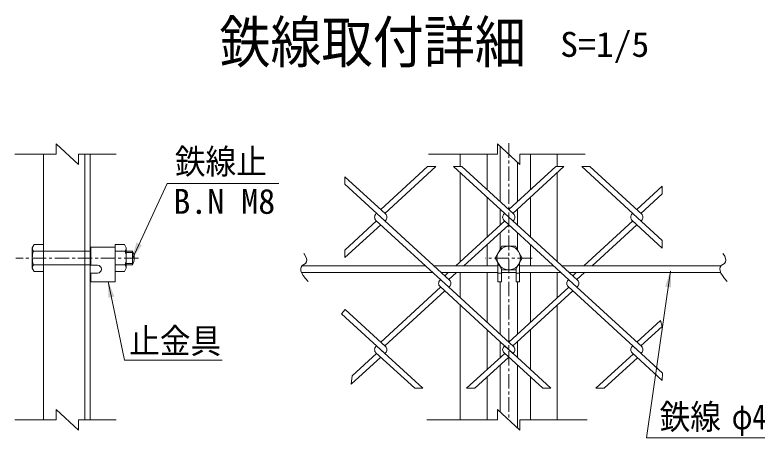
# Model space of a CAD drawing. Units: millimetres, scale not verified, with parts at other scales. Extents: x -4455 to 4455, y -3150 to 3150.
# Drawn here: x 1564 to 2865, y -279 to 454 of the extents above; entities that cross this region are included whole.
import ezdxf
from ezdxf.enums import TextEntityAlignment as Align

# ---------------------------------------------------------------- set-up
doc = ezdxf.new("R2010")
doc.units = ezdxf.units.MM
doc.header["$LTSCALE"] = 20
doc.linetypes.add('DASHED', pattern=[7.5, 6, -1.5])
doc.linetypes.add('USER1', pattern=[2, 1.25, -0.25, 0.25, -0.25])
doc.layers.add('0-7_7詳細', color=3, linetype='Continuous', lineweight=18)
doc.styles.add('ＭＳ ゴシック', font='')
doc.styles.get('ＭＳ ゴシック').set_extended_font_data('MS Gothic')

msp = doc.modelspace()

# ---------------------------------------------------------------- linework, layer by layer
at = {"layer": '0-7_7詳細', "color": 4}
for p, q in [((1635.84, 212.57), (1635.84, 230.57)), ((1674.61, 194.57), (1635.84, 230.57)), ((2439.7, 194.57), (2400.93, 230.57)), ((2400.93, 212.57), (2400.93, 230.57)), ((1635.84, 212.57), (1564.27, 212.57)), ((1674.61, 212.57), (1739.88, 212.57)), ((1674.61, 212.57), (1674.61, 194.57)), ((2400.93, 212.57), (2281.35, 212.57)), ((2439.7, 212.57), (2552.87, 212.57)), ((2439.7, 212.57), (2439.7, 194.57)), ((1674.61, -265.93), (1635.84, -229.93)), ((1635.84, -247.93), (1635.84, -229.93)), ((2439.7, -265.93), (2400.93, -229.93)), ((2400.93, -247.93), (2400.93, -229.93)), ((1635.84, -247.93), (1564.27, -247.93)), ((1674.61, -247.93), (1739.88, -247.93)), ((1674.61, -247.93), (1674.61, -265.93)), ((2400.93, -247.93), (2278.11, -247.93)), ((2439.7, -247.93), (2439.7, -265.93)), ((2439.7, -247.93), (2556.51, -247.93))]:
    msp.add_line(p, q, dxfattribs=at)
at = {"layer": '0-7_7詳細', "color": 7}
for p, q in [((2405.31, 226.5), (2405.31, 130.15)), ((1613.44, 212.57), (1613.44, -247.93)), ((1685.44, 212.57), (1685.44, -247.93)), ((1694.44, 212.57), (1694.44, -247.93)), ((2336.31, 212.57), (2336.31, 190.96)), ((2382.81, 212.57), (2382.81, 150.77)), ((2457.81, 212.57), (2457.81, 150.77)), ((2504.31, 212.57), (2504.31, 190.96)), ((2435.31, 198.64), (2435.31, 130.15)), ((2336.31, 180.36), (2336.31, 26.41)), ((2504.31, 180.36), (2504.31, 26.41)), ((2382.81, 137.75), (2382.81, 69.02)), ((2457.81, 137.75), (2457.81, 69.02)), ((2405.31, 117.13), (2405.31, 89.64)), ((2435.31, 117.13), (2435.31, 89.64)), ((2413.21, 109.89), (2412.14, 108.91)), ((2413.21, 109.89), (2412.14, 108.91)), ((2405.31, 76.62), (2405.31, 47.35)), ((2435.31, 76.62), (2435.31, 47.35)), ((1594.24, 50.36), (1597.56, 56.12)), ((1597.56, 56.12), (1613.44, 56.12)), ((1613.44, 9.08), (1613.44, 56.12)), ((1738.06, 9.08), (1738.06, 56.12)), ((1753.93, 56.12), (1738.06, 56.12)), ((1757.26, 50.36), (1753.93, 56.12)), ((2382.81, 56), (2382.81, 19.24)), ((2457.81, 56), (2457.81, 19.24)), ((1594.24, 14.84), (1594.24, 50.36)), ((1596.3, 44.6), (1613.44, 44.6)), ((1695.46, 51.56), (1695.46, 20.06)), ((1695.46, 51.56), (1738.06, 51.56)), ((1738.06, 51.56), (1738.06, -8.44)), ((1755.2, 44.6), (1738.06, 44.6)), ((1757.26, 14.84), (1757.26, 50.36)), ((1757.26, 44.6), (1767.92, 44.6)), ((1767.92, 20.6), (1767.92, 44.6)), ((1594.24, 14.84), (1597.56, 9.08)), ((1596.3, 20.6), (1613.44, 20.6)), ((1695.46, 20.06), (1707.31, 20.06)), ((1755.2, 20.6), (1738.06, 20.6)), ((1757.26, 20.6), (1767.92, 20.6)), ((2061.99, 19.24), (2275.9, 19.24)), ((2290.11, 19.24), (2401.56, 19.24)), ((2401.56, 24.34), (2401.56, -8.44)), ((2404.03, 20.06), (2401.56, 20.06)), ((2407.56, 13.94), (2407.56, -8.44)), ((2436.59, 20.06), (2439.06, 20.06)), ((2439.06, 24.34), (2439.06, -8.44)), ((2439.06, 19.24), (2497.92, 19.24)), ((2512.13, 19.24), (2788.66, 19.24)), ((1597.56, 9.08), (1613.44, 9.08)), ((1694.44, -115.76), (1694.44, 4.24)), ((1695.46, 6.56), (1695.46, -8.44)), ((1695.46, 6.56), (1707.31, 6.56)), ((2061.26, 7.24), (2288.99, 7.24)), ((2303.2, 7.24), (2401.56, 7.24)), ((2336.31, 7.24), (2336.31, -36.12)), ((2382.81, 7.24), (2382.81, -78.73)), ((2407.56, 6.56), (2401.56, 6.56)), ((2407.56, 7.24), (2433.06, 7.24)), ((2433.06, 6.56), (2439.06, 6.56)), ((2439.06, 7.24), (2511.02, 7.24)), ((2457.81, 7.24), (2457.81, -78.73)), ((2504.31, 7.24), (2504.31, -36.12)), ((2525.23, 7.24), (2787.93, 7.24)), ((1695.46, -8.44), (1738.06, -8.44)), ((2407.56, -8.44), (2401.56, -8.44)), ((2405.31, -8.44), (2405.31, -99.34)), ((2435.31, -8.44), (2435.31, -99.34)), ((2336.31, -49.14), (2336.31, -247.93)), ((2504.31, -49.14), (2504.31, -247.93)), ((2382.81, -91.75), (2382.81, -160.47)), ((2457.81, -91.75), (2457.81, -160.47)), ((2405.31, -112.36), (2405.31, -139.85)), ((2435.31, -112.36), (2435.31, -139.85)), ((2405.31, -152.87), (2405.31, -234)), ((2435.31, -152.87), (2435.31, -261.86)), ((2382.81, -173.49), (2382.81, -247.93)), ((2457.81, -173.49), (2457.81, -247.93))]:
    msp.add_line(p, q, dxfattribs=at)
at = {"layer": '0-7_7詳細', "color": 1, "linetype": 'USER1'}
for p, q in [((2420.31, 231.34), (2420.31, -247.93)), ((1778.31, 32.6), (1565.82, 32.6)), ((2460.61, 32.6), (2379.96, 32.6))]:
    msp.add_line(p, q, dxfattribs=at)
at = {"layer": '0-7_7詳細'}
for p, q in [((2279.65, 190.96), (2198.28, 116.4)), ((2293.86, 190.96), (2205.39, 109.89)), ((2293.86, 190.96), (2279.65, 190.96)), ((2427.42, 96.87), (2324.74, 190.96)), ((2338.95, 190.96), (2324.74, 190.96)), ((2428.49, 108.91), (2338.95, 190.96)), ((2501.68, 190.96), (2420.31, 116.4)), ((2515.89, 190.96), (2427.42, 109.89)), ((2515.89, 190.96), (2501.68, 190.96)), ((2650.52, 95.89), (2546.76, 190.96)), ((2560.97, 190.96), (2546.76, 190.96)), ((2651.59, 107.93), (2560.97, 190.96)), ((2206.46, 108.91), (2136.17, 173.32)), ((2136.17, 173.32), (2136.17, 160.3)), ((2205.39, 96.87), (2136.17, 160.3)), ((2686.51, 156.88), (2642.34, 116.4)), ((2686.51, 143.86), (2686.51, 156.88)), ((2686.51, 143.86), (2649.45, 109.89)), ((2191.18, 109.89), (2190.11, 108.91)), ((2191.18, 109.89), (2190.11, 108.91)), ((2191.18, 109.89), (2190.11, 108.91)), ((2191.18, 109.89), (2190.11, 108.91)), ((2428.49, 108.91), (2420.31, 116.4)), ((2635.24, 109.89), (2634.16, 108.91)), ((2635.24, 109.89), (2634.16, 108.91)), ((2191.18, 96.87), (2136.17, 46.47)), ((2316.4, -17.87), (2190.11, 97.86)), ((2206.46, 97.85), (2205.39, 96.87)), ((2317.47, -5.83), (2205.39, 96.87)), ((2413.21, 96.87), (2328.49, 19.24)), ((2538.43, -17.87), (2412.14, 97.85)), ((2428.49, 97.85), (2427.42, 96.87)), ((2539.5, -5.83), (2427.42, 96.87)), ((2635.24, 96.87), (2550.52, 19.24)), ((2686.51, 49.89), (2634.16, 97.86)), ((2650.52, 97.85), (2649.45, 96.87)), ((2686.51, 62.91), (2650.52, 95.89)), ((2198.28, 90.36), (2136.17, 33.45)), ((2420.31, 90.36), (2342.7, 19.24)), ((2642.34, 90.36), (2564.73, 19.24)), ((2686.51, 49.89), (2686.51, 62.91)), ((2136.17, 46.47), (2136.17, 33.45)), ((2315.39, 7.24), (2309.3, 1.66)), ((2317.47, -5.83), (2309.3, 1.66)), ((2329.6, 7.24), (2316.4, -4.85)), ((2537.42, 7.24), (2531.33, 1.66)), ((2551.63, 7.24), (2538.43, -4.85)), ((2302.19, -4.85), (2301.12, -5.83)), ((2302.19, -4.85), (2301.12, -5.83)), ((2524.22, -4.85), (2523.15, -5.83)), ((2524.22, -4.85), (2523.15, -5.83)), ((2302.19, -17.87), (2198.28, -113.09)), ((2309.3, -24.38), (2205.39, -119.6)), ((2427.42, -132.62), (2301.12, -16.89)), ((2317.47, -16.89), (2316.4, -17.87)), ((2428.49, -120.58), (2316.4, -17.87)), ((2524.22, -17.87), (2420.31, -113.09)), ((2531.33, -24.38), (2427.42, -119.6)), ((2650.52, -133.6), (2523.15, -16.89)), ((2539.5, -16.89), (2538.43, -17.87)), ((2651.59, -121.56), (2538.43, -17.87)), ((2136.94, -56.88), (2130.41, -63.91)), ((2205.39, -132.62), (2130.41, -63.91)), ((2206.46, -120.58), (2136.94, -56.88)), ((2683.35, -75.51), (2642.34, -113.09)), ((2683.35, -75.51), (2686.1, -86.01)), ((2686.1, -86.01), (2649.45, -119.6)), ((2206.46, -120.58), (2198.28, -113.09)), ((2191.18, -119.6), (2190.11, -120.58)), ((2191.18, -119.6), (2190.11, -120.58)), ((2271.41, -193.12), (2191.18, -119.6)), ((2413.21, -119.6), (2412.14, -120.58)), ((2413.21, -119.6), (2412.14, -120.58)), ((2493.44, -193.12), (2413.21, -119.6)), ((2635.24, -119.6), (2634.16, -120.58)), ((2635.24, -119.6), (2634.16, -120.58)), ((2686.66, -166.72), (2635.24, -119.6)), ((2198.28, -139.13), (2146.93, -186.19)), ((2257.2, -193.12), (2190.11, -131.64)), ((2206.46, -131.64), (2205.39, -132.62)), ((2413.21, -132.62), (2347.18, -193.12)), ((2420.31, -139.13), (2361.39, -193.12)), ((2479.23, -193.12), (2412.14, -131.64)), ((2428.49, -131.64), (2427.42, -132.62)), ((2636.31, -133.6), (2571.35, -193.12)), ((2643.41, -140.11), (2585.56, -193.12)), ((2642.34, -139.13), (2634.16, -131.64)), ((2686.43, -179.54), (2634.16, -131.64)), ((2650.52, -131.64), (2649.45, -132.62)), ((2650.52, -131.64), (2649.45, -132.62)), ((2686.66, -166.72), (2686.43, -179.54)), ((2271.41, -193.12), (2257.2, -193.12)), ((2361.39, -193.12), (2347.18, -193.12)), ((2493.44, -193.12), (2479.23, -193.12)), ((2585.56, -193.12), (2571.35, -193.12))]:
    msp.add_line(p, q, dxfattribs=at)
at = {"layer": '0-7_7詳細', "linetype": 'DASHED'}
for p, q in [((1613.44, 44.6), (1695.46, 44.6)), ((1613.44, 20.6), (1695.46, 20.6))]:
    msp.add_line(p, q, dxfattribs=at)
at = {"layer": '0-7_7詳細', "color": 1}
for p, q in [((1757.26, 42.2), (1769.13, 42.2)), ((1757.26, 23), (1769.13, 23))]:
    msp.add_line(p, q, dxfattribs=at)
for points in [[(2021.62, 161.98), (1827.83, 161.98), (1767.7, 31.83)], [(2864.53, -279.24), (2659.03, -279.24), (2700.65, 9.98)]]:
    msp.add_lwpolyline(points, dxfattribs=at)
at = {"layer": '0-7_7詳細'}
msp.add_lwpolyline([(2396.79, 32.6), (2408.55, 52.97), (2432.07, 52.97), (2443.83, 32.6), (2432.07, 12.23), (2408.55, 12.23)], close=True, dxfattribs=at)
at = {"layer": '0-7_7詳細', "color": 4}
for points in [[(2065.06, 40.34), (2065.38, 39.95), (2068.04, 35.75), (2069.6, 31.99), (2070.07, 28.68), (2069.45, 25.8), (2067.73, 23.37), (2064.91, 21.38), (2062.08, 19.37), (2060.33, 16.89), (2059.65, 13.94), (2060.04, 10.5), (2061.51, 6.6), (2064.05, 2.21), (2067.66, -2.64), (2072.35, -7.98)], [(2791.73, 40.34), (2792.04, 39.95), (2794.7, 35.75), (2796.27, 31.99), (2796.74, 28.68), (2796.11, 25.8), (2794.39, 23.37), (2791.58, 21.38), (2788.75, 19.37), (2786.99, 16.89), (2786.31, 13.94), (2786.71, 10.5), (2788.17, 6.6), (2790.71, 2.21), (2794.33, -2.64), (2799.01, -7.98)]]:
    msp.add_lwpolyline(points, dxfattribs=at)
at = {"layer": '0-7_7詳細', "color": 7}
for points in [[(1757.26, 14.84), (1753.93, 9.08), (1738.06, 9.08)], [(2433.06, 13.94), (2433.06, -8.44), (2439.06, -8.44)], [(1923.72, -144.39), (1754.3, -144.39), (1725.67, -7.8)]]:
    msp.add_lwpolyline(points, dxfattribs=at)
at = {"layer": '0-7_7詳細'}
msp.add_lwpolyline([(2191.18, -132.62), (2148.97, -171.3), (2146.93, -186.19)], dxfattribs=at)
msp.add_circle((2420.31, 32.6), 20.4, dxfattribs=at)
for centre, start, end in [((2195.18, 103.38), 132.5, 227.5), ((2201.39, 103.38), 312.5, 47.5), ((2417.2, 103.38), 132.5, 227.5), ((2423.42, 103.38), 312.5, 47.5), ((2639.23, 103.38), 132.5, 227.5), ((2645.45, 103.38), 312.5, 47.5), ((2306.19, -11.36), 132.5, 227.5), ((2312.41, -11.36), 312.5, 47.5), ((2528.22, -11.36), 132.5, 227.5), ((2534.43, -11.36), 312.5, 47.5), ((2195.18, -126.11), 132.5, 227.5), ((2201.39, -126.11), 312.5, 47.5), ((2417.2, -126.11), 132.5, 227.5), ((2423.42, -126.11), 312.5, 47.5), ((2639.23, -126.11), 132.5, 227.5), ((2645.45, -126.11), 312.5, 47.5)]:
    msp.add_arc(centre, 7.5, start, end, dxfattribs=at)
at = {"layer": '0-7_7詳細', "color": 7}
for centre, radius, start, end in [((1603.32, 50.36), 9.09, 180, 219.3382), ((1630.24, 32.6), 36, 160.52878, 199.47122), ((1748.17, 50.36), 9.09, 320.6618, 0), ((1721.26, 32.6), 36, 340.52878, 19.47122), ((1747.13, 32.6), 24, 330, 30), ((1603.32, 14.84), 9.09, 140.6618, 180), ((1707.31, 13.31), 6.75, 270, 90), ((1748.17, 14.84), 9.09, 0, 39.3382)]:
    msp.add_arc(centre, radius, start, end, dxfattribs=at)
at = {"layer": '0-7_7詳細', "color": 1}
for points in [[(1766.86, 30.01), (1774.72, 59.43), (1784.17, 55.06)], [(2700.93, 11.96), (2701.81, -18.47), (2691.5, -16.99)]]:
    msp.add_solid(points, dxfattribs=at)
at = {"layer": '0-7_7詳細', "color": 7}
msp.add_solid([(1725.26, -5.84), (1736.51, -34.13), (1726.32, -36.27)], dxfattribs=at)

# ---------------------------------------------------------------- texts
at = {"layer": '0-7_7詳細', "color": 7, "style": 'ＭＳ ゴシック', "width": 0.9}
msp.add_text('鉄線取付詳細', height=72.14, dxfattribs=at).set_placement((1918.62, 349.17), align=Align.BOTTOM_LEFT)
at = {"layer": '0-7_7詳細', "style": 'ＭＳ ゴシック'}
for s, width, p in [('S=1/5', 1.05, (2509.49, 368.15)), ('鉄線止', 0.9, (1841.47, 165.17)), ('止金具', 0.9, (1762.34, -145.67)), ('鉄線', 0.9, (2681.86, -277.06)), ('φ4', 0.8, (2806.96, -277.06))]:
    msp.add_text(s, height=43.26, dxfattribs=dict(at, width=width)).set_placement(p, align=Align.BOTTOM_LEFT)
msp.add_text('B.N M8', height=43.26, dxfattribs=at).set_placement((1838.9, 96.2), align=Align.BOTTOM_LEFT)

doc.saveas('drawing.dxf')
